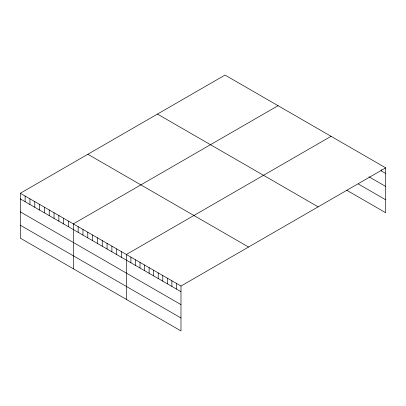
<?xml version="1.0" encoding="UTF-8"?>
<svg xmlns="http://www.w3.org/2000/svg" width="406" height="406" viewBox="0 0 406 406"><rect width="100%" height="100%" fill="white"/><g stroke="black" fill="none" stroke-linecap="round" stroke-linejoin="round"><path stroke-width="0.61" d="M20.3 193.266L180.985 286.037L180.985 330.926L20.3 238.155L20.3 193.266L225.015 75.074L385.7 167.845L385.7 212.734L346.749 190.247M278.039 105.692L73.329 223.884L73.329 268.767M331.068 136.304L126.352 254.496L126.352 299.379M180.985 286.037L385.7 167.845M385.7 173.489L381.148 170.86L381.148 169.606M369.008 176.803L385.7 186.44M358.381 184.009L385.7 199.782M157.457 114.081L318.147 206.852M87.853 154.265L248.543 247.036M20.3 198.91L180.985 291.681M20.3 211.856L180.985 304.627M20.3 225.203L180.985 317.974M176.432 283.408L176.432 289.052M171.88 280.779L171.88 286.423M167.328 278.151L167.328 283.794M162.776 275.522L162.776 281.165M158.223 272.898L158.223 278.536M153.671 270.269L153.671 275.907M149.119 267.64L149.119 273.279M144.561 265.011L144.561 270.65M140.009 262.383L140.009 268.021M135.457 259.754L135.457 265.392M130.905 257.125L130.905 262.763M121.531 251.715L121.531 257.353M116.71 248.929L116.71 254.572M111.889 246.148L111.889 251.786M107.072 243.361L107.072 249.005M102.251 240.58L102.251 246.219M97.43 237.799L97.43 243.438M92.609 235.013L92.609 240.656M87.787 232.232L87.787 237.87M82.966 229.446L82.966 235.089M78.145 226.665L78.145 232.303M68.507 221.097L68.507 226.741M63.686 218.316L63.686 223.955M58.865 215.53L58.865 221.174M54.044 212.749L54.044 218.387M49.222 209.968L49.222 215.606M44.401 207.182L44.401 212.825M39.58 204.401L39.58 210.039M34.764 201.615L34.764 207.258M29.942 198.833L29.942 204.472M25.121 196.052L25.121 201.691"/></g></svg>
